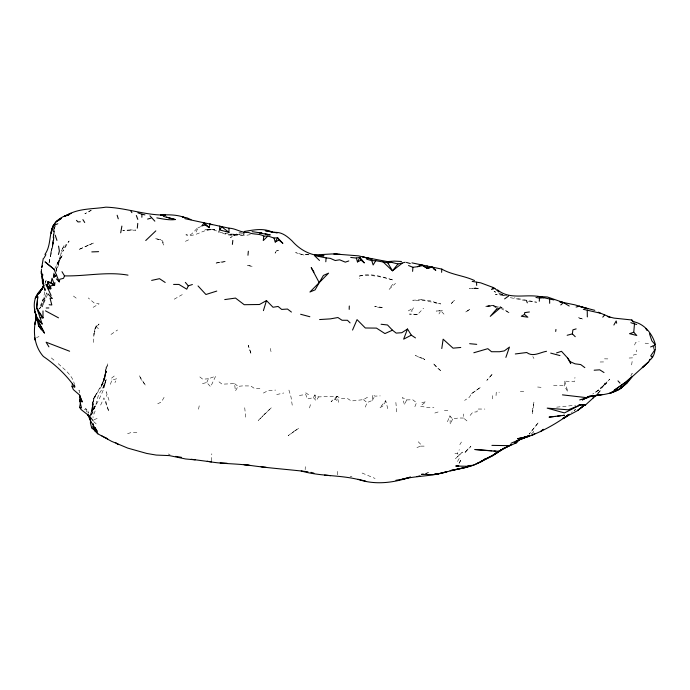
<?xml version="1.0" encoding="UTF-8"?>
<svg xmlns="http://www.w3.org/2000/svg" width="690" height="690" viewBox="0 0 690 690"><rect width="100%" height="100%" fill="white"/><g stroke="black" fill="none" stroke-linecap="round" stroke-linejoin="round"><path stroke-width="0.52" stroke-dasharray="3.45 2.59" d="M337.289 474.841L337.307 470.985M54.665 224.854L53.734 241.25L51.25 250.686C55.166 242.759 52.043 233.341 55.485 225.596M93.659 342.438L93.935 333.365L93.875 335.357L96.246 325.706L95.013 328.725L93.875 335.357M466.957 420.917L463.577 418.062L463.714 413.966M305.17 469.709L305.291 466.664M54.139 228.269L53.501 241.931L51.509 251.281M211.476 460.903L211.804 453.761M496.05 395.586L496.248 392.196L499.379 392.205M365.321 407.117L367.054 402.598L372.341 400.416L372.738 394.456L374.774 396.138L380.233 395.888M90.632 416.173L90.778 414.328M492.436 398.898L492.764 395.629M564.731 381.087L567.87 391.894L564.213 385.684L564.731 381.087L574.365 381.794L574.977 377.421M416.941 447.543L420.693 446.128L420.9 444.481L418.011 441.531M631.626 364.898L632.161 361.327M53.208 276.362L54.087 270.601M51.483 250.884L53.785 237.602L52.371 246.011L53.898 227.26M198.556 409.196L199.384 404.935M90.468 414.431L91.606 410.74L94.263 406.056L91.408 412.749L92.356 402.813L94.254 397.518L101.335 386.495L104.82 377.887L103.56 381.165L105.51 371.16L107.933 363.397C104.811 370.91 106.674 379.716 101.301 386.331M49.094 262.718L50.689 254.826M49.111 262.666L51.069 253.359M103.56 381.165L105.191 373.575L103.474 380.871L106.64 371.203L101.266 386.133L102.146 383.882L94.254 397.518L92.15 407.445L93.711 398.285L96.35 393.835L92.995 401.942L92.296 410.412L92.546 403.805L93.055 417.562M44.798 291.87L41.711 305.334L43.289 299.141L38.864 309.051M91.994 410.24L93.538 403.59L91.408 412.749M54.441 273.542L53.19 277.682M309.517 407.937L310.923 402.856M219.386 229.494L218.609 232.263L221.792 230.175M90.675 415.337L95.729 405.203L98.515 394.766L104 385.995L106.208 379.664L102.983 388.185L105.656 380.535C103.974 393.602 95.505 403.702 91.089 415.665M53.259 277.285L54.708 272.559M53.803 277.233L54.45 275.345M56.062 270.618L61.246 252.704L58.434 265.089L56.037 272.041M110.365 384.33L111.953 380.043L116.8 378.732L114.954 382.631M44.902 283.806L46.592 279.381L45.255 282.305M54.458 274.318L52.983 278.053L54.01 276.035M55.933 270.584L61.065 257.085L54.234 269.643M93.883 414.19L95.979 408.877M414.871 406.686L416.493 402.701L417.778 402.624M406.582 399.915L404.556 404.892L402.296 397.5L406.582 399.915L412.775 399.777L416.493 402.701M634.576 345.026L635.619 342.481L639.078 341.723M385.727 400.726L383.804 405.375L379.621 407.963L385.727 400.726L387.996 409.601M447.43 421.745L449.897 415.906L452.631 419.028L458.332 417.976L463.577 418.062M100.645 405.073L103.923 397.932L108.865 411.723L105.768 401.218M452.631 419.028L450.234 424.195L449.897 415.906M102.983 388.185L105.613 382.536L104 385.995M196.046 232.03C202.084 220.084 192.044 236.558 188.637 235.074L185.895 234.816C195.9 238.024 204.645 227.389 214.797 229.839L210.062 229.52L205.749 230.184L212.796 229.623L222.482 232.97L221.343 232.401C227.553 236.049 235.325 235.609 242.302 235.247M206.733 382.51L208.501 378.75L215.66 376.162L210.64 386.754L206.733 382.51L201.109 383.942M47.61 294.38L43.634 303.453L39.287 308.749M454.926 453.572L457.375 453.425L459.324 449.63M308.577 394.74L305.032 392.325L307.3 398.984L313.441 397.638L314.83 394.965L318.487 396.905L337.169 396.293L340.42 398.432L347.38 398.423L351.296 401.002L363.449 399.631L369.219 396.25M39.623 308.887L40.538 307.24L39.451 308.697M96.16 326.68L95.013 328.725L99.058 324.007L96.16 326.68L99.041 329.234M630.789 375.886L632.204 373.394L630.643 375.981M372.341 400.416L374.774 396.138M164.091 397.328L161.469 401.916L157.329 404.012M313.441 397.638L316.253 400.821L318.487 396.905M457.487 461.489L459.859 457.349M259.923 388.643L254.619 388.548L250.712 385.952L242.673 385.891L238.076 386.357L235.411 390.98L234.583 383.614L222.102 384.175L218.402 381.398M411.74 310.733L413.5 307.757L408.359 310.897L412.154 311.164M459.816 444.688L461.42 442.023M471.537 393.688L480.801 387.099L471.537 393.688L469.407 397.181L464.62 400.407M335.469 399.079L337.169 396.293L338.618 402.408L335.469 399.079L331.071 401.58L337.169 396.293M438.961 313.959L440.324 311.733M392.688 284.254L389.134 289.274L395.525 283.357M598.308 393.386L605.07 383.028L602.896 386.469L609.813 379.112L599.67 389.22L594.694 392.972L606.424 383.235L597.842 390.687L592.676 394.033M56.658 274.577L53.872 278.044M470.123 415.406L472.745 412.275L477.049 411.792L477.342 409.032L484.88 409.058M598.109 393.265L600.11 390.945L597.186 393.826M54.225 277.173L57.003 275.413M417.717 314.347L409.463 314.097L417.717 314.347L423.591 308.206M531.611 433.803L533.672 431.699L531.498 433.906M54.07 277.07L56.632 274.456M574.011 410.766L575.555 409.481L571.372 412.439M114.247 375.998L110.736 378.801L111.953 380.043M84.404 409.722L85.776 408.653L87.966 410.955L88.518 412.724M110.978 334.452L117.576 329.984M54.458 276.966L56.916 275.526M93.107 307.343L99.119 303.841L94.599 303.359L88.225 297.916M174.216 299.193L182.272 294.587M91.494 210.312L84.87 213.788L90.769 210.364M263.356 393.059L268.436 390.445L275.681 390.091M197.84 227.985L200.738 226.596M185.403 241.336L190.699 238.844M425.627 473.668L429.353 472.15L425.558 473.521M36.544 337.557L38.994 336.582M93.918 419.693L97.445 418.364M127.572 433.7L131.1 432.535L137.94 432.509M434.829 413.043L439.556 411.49M242.19 231.84L237.42 233.375L230.46 237.593L234.229 235.074L238.145 234.246L231.452 235.1L242.638 233.746L237.809 234.41L228.511 233.876M359.197 276.086C370.487 272.576 382.622 276.897 393.611 280.2C382.596 277.156 370.677 274.008 359.197 276.086L359.654 278.708M250.323 234.643L244.916 235.523L241.586 235.118M421.832 402.649L426.058 401.675L420.27 406.194L427.145 407.445L433.924 407.557M276.716 394.551L283.762 392.998M219.644 262.278L214.883 263.269L226.311 261.51L219.644 262.278L221.274 261.941M299.4 395.413L303.428 394.853M556.666 407.16L575.624 405.22M208.501 378.75L202.739 379.224L198.996 376.24M500.724 308.361L509.781 313.182L500.517 306.783L494.911 307.205L496.895 307.352M475.781 287.963L469.424 288.705L476.635 288.248L479.628 288.67L473.09 288.248L476.635 288.248L475.781 287.963L477.48 289.61M350.115 476.661L351.969 476.548M444.395 410.697L449.311 410.429M629.116 358.024L632.497 357.877L633.567 354.919L636.439 354.479L636.396 350.037M600.127 361.991L604.181 361.931M420.693 446.128L424.669 446.12M604.483 358.835L607.838 358.895M502.76 294.527L495.377 294.363L504.856 295.639M204.956 229.382L216.005 229.641M553.578 385.253L564.213 385.684M378.353 307.257L383.493 307.568L374.679 306.42L378.353 307.257L377.473 307.05M537.622 387.021L541.624 387.366M528.402 301.211L536.596 302.203L514.197 297.839M520.329 391.264L524.227 391.687M309.06 254.826L304.118 254.248L310.457 255.041M645.107 343.154L649.333 343.93M525.547 300.624L509.332 297.468M501.846 307.714L492.789 305.618L485.777 306.282L494.316 306.049L491.349 305.463L485.777 306.282L492.686 305.558L497.481 307.093M495.636 292.086L494.049 291.568L495.998 292.206M498.93 293.164L506.96 295.924M168.179 453.968L170.076 454.658M504.7 295.82L499.068 293.414M362.069 473.021L375.084 478.463M76.193 298.149L71.769 294.768M58.236 363.673C64.368 369.374 72.519 375.369 74.287 383.873M234.583 383.614L238.076 386.357M363.449 399.631L367.054 402.598M51.345 357.938L54.76 360.81M93.676 421.59L97.161 424.79M500.517 306.783L501.501 307.783M441.652 311.656L444.877 315.097M271.032 351.667L270.264 348.416M457.375 453.425L458.057 454.425M532.818 356.575L533.948 358.507M109.037 400.329L106.2 391.756L106.64 396.353M288.92 390.066L290.999 396.957L292.344 405.936M79.712 392.938L79.005 390.117L79.66 393.153M85.776 408.653L86.655 412.249M314.83 394.965L316.253 400.821M653.042 345.871L653.508 349.614L652.999 345.38M244.717 407.738L245.916 419.123M395.853 402.425L396.776 412.008M87.966 410.955L88.104 413.025M106.027 367.365L105.441 376.309L106.027 367.365M532.835 408.359L532.439 414.078L533.965 401.951L532.835 408.359M43.703 300.754L42.392 306.947L46.532 292.87L43.703 300.754M460.73 460.308L458.514 464.327L460.73 460.308M62.773 248.219L61.384 251.16L64.282 245.123L62.773 248.219M65.999 244.665L62.704 251.445L69.129 241.017L65.999 244.665M59.021 260.035L56.494 264.848L62.764 254.895L59.021 260.035M276.362 250.901L275.069 253.161L278.398 250.203L276.362 250.901M95.531 405.755L92.676 410.153L95.531 405.755M492.16 374.325L486.83 380.345L492.16 374.325M538.079 422.953L529.178 434.139L538.079 422.953M452.554 302.091L451.346 303.522L454.356 300.409L452.554 302.091M467.406 449.613L464.241 453.304L470.891 446.378L467.406 449.613M462.378 452.14L455.564 458.574L462.378 452.14M264.736 413.948L258.172 420.572L271.489 407.592L264.736 413.948M295.286 430.457L288.153 435.657L298.736 428.274L295.286 430.457M468.588 310.043L465.336 312.26L469.536 309.534L468.588 310.043M88.199 245.226L78.281 249.797L93.961 242.863L88.199 245.226M421.685 299.702L412.758 300.236L424.937 300.711L440.712 303.928L434.295 302.531L437.581 303.264L431.293 301.021L421.685 299.702M439.444 310.828L436.175 311.061L442.281 310.681L439.444 310.828M130.634 229.891L122.786 230.434L135.766 230.132L130.634 229.891M252.152 266.34L246.71 265.279L252.152 266.34M160.244 239.715L154.965 238.524L161.098 239.956L162.676 241.077L163.91 245.217L161.098 239.956L160.244 239.715M304.023 255.059L295.665 252.669L304.023 255.059M231.693 234.876L225.121 233.151L231.693 234.876M581.61 318.573L577.539 317.512L583.041 319.134L581.61 318.573M423.626 358.722L415.415 355.54L424.859 359.74L423.626 358.722M440.531 370.547L436.08 366.856L433.148 363.294L440.531 370.547M145.314 385.037L141.743 380.63L139.095 375.351L145.314 385.037M248.555 346.207L248.21 345.224L251.289 354.384L248.555 346.207"/><path stroke-width="1.03" d="M34.569 309.267C33.37 301.901 35.475 294.311 41.434 289.507M219.765 226.07L219.644 229.891L228.959 232.401L228.994 228.174L184.911 218.67M349.192 309.387L349.287 306.015M80.316 403.598L79.6 407.376L81.549 407.945L79.833 401.261L79.885 395.275M141.855 217.255L141.959 214.236L137.871 212.813M90.657 422.228L89.967 418.442M42.987 310.966L42.996 317.943L40.115 317.65L36.656 307.835L37.777 296.726L36.656 307.835L39.83 313.829L42.996 317.943L39.296 312.053M630.832 322.687L634.472 323.912L633.756 332.287L636.775 335.478L629.522 333.675L633.756 332.287M441.617 272.317L441.781 269.1L411.93 262.864M539.287 301.228L539.476 298.106L543.823 297.718L553.889 299.926M412.611 271.36L412.896 267.297L408.523 265.529M325.801 261.76L326.103 257.913L314.442 255.567L319.479 260.449M35.915 315.451L35.897 320.246M41.504 269.454L41.159 273.49L43.03 274.974M247.969 255.24L248.34 251.246M137.31 228.14L137.758 223.405M649.204 360.516C654.068 357.394 655.19 351.581 655.336 346.216L654.56 345.414L654.724 344.112L651.843 340.826L649.48 333.736M232.392 244.381L232.823 240.379M51.12 282.702L52.043 278.217L54.588 285.255L51.12 282.702L47.843 281.701L50.75 288.748L46.066 284.685L48.11 288.912L50.75 288.748L50.629 285.772L54.588 285.255L54.907 282.607M228.994 228.174C235.79 228.295 241.595 233.237 248.374 232.401C253.342 234.936 258.957 233.194 263.813 236.118L263.269 240.56L267.875 236.014L274.034 238.059L277.613 237.757L282.883 243.372L278.881 240.025L277.613 237.757L275.224 242.043L274.034 238.059M34.897 309.068L34.673 310.819L38.631 325.87L41.478 329.794M50.819 254.369L51.172 251.54M79.833 401.261L82.222 401.787L79.505 394.947L73.321 389.565L72.045 386.598L72.398 383.795M95.134 427.472L96.962 431.216L93.124 426.446L94.547 430.629L96.962 431.216L91.347 422.289L88.001 415.38L88.165 414.06M243.717 234.591L243.975 232.496M524.478 314.433L527.841 317.193L521.286 316.253L524.478 314.433L524.711 312.622L529.394 311.975M555.692 331.442L555.942 329.449M575.244 336.694L572.381 333.891L572.881 329.863L576.141 328.889M50.75 288.748L47.3 285.988L47.843 281.701L54.588 285.255M36.242 315.063L35.009 324.205L36.294 317.529C32.68 330.726 33.983 345.957 43.367 356.471C55.39 364.648 66.456 375.058 74.77 386.978L72.045 386.598M441.781 348.554L443.135 339.178L453.037 348.157L460.773 347.475M43.28 258.431L41.633 267.91M120.707 232.815L121.888 226.087M51.155 233.117C51.672 223.827 60.065 216.35 68.914 214.875L64.317 216.298L71.148 213.262L66.714 215.34C78.358 208.199 92.831 209.199 105.898 207.155C126.132 207.811 145.349 215.427 165.583 215.056L160.459 214.883C168.489 214.745 177.071 214.504 184.601 217.592M205.085 224.897L201.678 226.018L204.249 222.766L205.085 224.897L209.199 227.648L209.984 223.845M56.39 278.924L59.254 281.839L59.814 279.26L63.523 278.32L64.498 275.879L61.979 271.696M51.25 233.065L53.544 225.181L56.338 221.24L61.281 218.48L57.434 220.938M58.4 254.472L59.392 251.074L58.564 246.106M263.407 310.638L266.487 300.581L273.007 307.248L278.096 306.464L281.675 309.43L287.488 309.051L291.43 312.061M505.874 357.394L509.453 347.087L504.304 350.908L499.508 351.728L491.522 351.728L487.83 348.674L473.823 352.754M51.819 229.839L53.544 225.181M411.309 335.168L407.514 329.009L403.641 339.161L411.309 335.168L415.475 337.91M41.9 267.228L42.435 265.874M352.547 330.062L357.049 319.634L365.312 327.991L376.473 328.104L384.942 333.572L392.463 330.191L396.181 333.098L401.83 332.709L407.514 329.009M44.928 254.42C51.146 245.657 48.861 234.66 53.389 225.44L57.839 223.776M650.092 359.136L649.048 361.508L633.834 375.282L626.08 381.906L614.178 390.281L626.08 381.906L631.186 377.232M192.381 284.513L188.31 285.85L186.774 289.188L178.926 284.435L173.587 284.427M43.988 284.953L41.892 289.369L43.798 285.738M356.368 258.06L357.463 261.924L359.887 257.37L364.355 262.924L361.068 260.156L359.887 257.37L356.368 258.06L350.727 257.448M613.884 325.016L616.187 320.936L616.662 323.213M319.211 282.615L315.114 289.852L309.922 292.017L328.578 273.154L323.403 275.439L319.211 282.615L311.199 267.599L313.967 272.093M43.996 258.043L45.902 254.688M405.177 262.269L397.983 263.977L391.808 262.416L387.728 262.778L375.757 260.691L373.152 264.986L371.772 260.63L366.718 259.216M40.986 290.637L39.347 293.302L43.755 285.315M632.109 376.706C626.856 384.425 619.128 390.575 610.064 393.145L617.516 389.427L610.064 393.145L619.361 389.471L623.113 386.141C614.117 394.214 601.585 394.99 590.148 396.172L602.198 394.499L592.503 395.948L579.686 399.933M219.644 229.891L221.732 226.82L228.959 232.401M38.994 292.81L35.19 298.287L37.096 296.062M655.008 349.657L650.679 355.85L652.499 357.446M36.553 296.157L38.933 292.853M40.175 291.197L42.737 287.885M42.625 287.98L39.08 292.526L41.607 289.619M397.983 263.977L392.463 270.808L383.028 261.838M511.135 444.852L502.587 448.905L516.663 442.713L519.096 439.72M602.767 317.15L604.673 314.882L609.934 317.15L607.329 316.408L613.962 318.099L631.816 319.979L633.869 322.075M578.789 404.892L585.37 405.108L593.167 397.992M569.25 414.259C554.596 424.928 538.295 433.855 520.829 439.038L527.531 436.296L516.482 441.005M145.737 240.525L155.811 230.883M585.37 405.108L584.956 404.737L577.314 410.74L562.988 418.373L568.215 414.966M498.137 451.984L494.402 454.348L501.699 449.57L492.065 455.728L484.535 459.523L492.065 455.728L501.699 449.57M584.956 404.737L577.651 410.455L584.956 404.737L580.894 404.676L568.232 409.834L547.196 408.126L564.446 412.93L580.894 404.676M494.825 288.42L493.54 287.618L491.478 289.455L494.825 288.42L498.844 291.999M560.772 304.954L563.445 302.574L569.216 306.024M522.209 438.366L514.335 442.92L516.663 442.713M541.262 431.017L543.306 429.353M522.58 437.952L520.959 439.263L529.342 435.588M540.486 431.638L543.289 429.361M568.077 414.88L563.376 418.666L567.585 415.872M402.236 263.209L392.463 270.808L387.728 262.778M592.796 398.147L597.1 395.008M504.614 298.882L508.599 296.045M497.516 452.468L493.367 455.426L480.136 462.153L486.002 458.445C475.746 466.38 462.464 468.32 450.053 470.649L464.275 467.639L439.711 473.478L447.077 471.684C432.647 476.402 417.303 475.634 402.649 479.145L410.334 477.126M57.417 221.05L58.909 220.058M589.234 396.258L585.784 398.492L589.398 396.396M501.44 449.811L494.385 454.21L510.962 444.714M524.607 436.986L520.959 439.263L524.754 437.279M412.896 267.297L417.743 266.676L421.107 264.589L427.274 268.367L432.138 267.013L435.813 270.316L433.303 268.643M266.487 300.581L259.474 304.506L244.208 304.704L235.514 298.08L224.733 299.581M275.224 242.043L278.881 240.025M534.931 433.622L531.309 435.554L533.957 434.312M589.424 396.224L582.291 399.967L589.346 396.302L586.284 397.621L562.462 394.861M477.885 462.981L483.44 460.204L480.62 461.619M458.798 465.914L455.736 466.035L467.19 466.285L473.081 465.37L478.731 462.55M357.463 261.924L361.068 260.156M528.851 435.537L511.031 443.265M515.301 353.961L526.746 352.512C533.068 357.325 539.942 352.392 546.532 351.288M421.107 264.589L427.274 268.367L432.138 267.013M650.567 346.958L654.56 345.414M348.804 260.949L345.293 262.14L339.627 259.802L335.228 260.527L330.355 258.37L326.103 257.913M556.537 352.918L561.496 351.305L567.62 358.032L570.268 361.707L570.708 363.63L567.62 358.032M216.772 291.077L205.93 294.501L198.03 285.953M471.753 465.448L464.508 467.699L468.519 466.457M301.211 470.977C321.359 476.868 342.559 474.539 362.673 480.732C378.5 484.785 395.129 482.293 410.395 477.144M147.6 219.084L150.92 218.169M567.154 335.271L572.381 333.891M417.01 476.618L419.977 475.833M576.116 307.05L579.169 306.248L587.777 308.775M417.743 266.676L422.194 265.641M151.645 280.399L159.511 278.682L165.195 282.46M163.323 216.358L175.286 219.549C169.162 220.352 162.875 218.98 156.828 217.876M244.251 231.478C253.497 229.943 263.356 227.838 272.222 232.064M395.913 480.3L404.996 478.739M53.63 225.009L54.665 224.854M555.2 416.398L549.042 417.139L564.446 415.285L562.393 415.527M557.253 416.148L560.332 415.777M386.529 261.665L394.292 261.105L401.485 261.493M594.168 370.22L599.748 369.831L604.009 372.54M80.316 221.783L77.97 221.93L76.487 220.352M319.599 319.548L330.389 318.875L337.919 317.529L342.033 320.272L347.45 320.281L350.097 322.886M570.268 361.707L575.055 363.828L580.695 364.562L584.835 367.623M467.984 465.56L473.081 465.37M91.805 251.902L98.601 251.652M423.574 474.254L421.538 474.315L432.975 474.616L438.831 473.789L434.76 473.909M259.319 233.013L270.238 234.911L265.098 233.841M64.498 275.879C85.724 276.38 106.872 271.377 128.004 275.146M263.813 236.118L267.875 236.014M314.718 254.964L332.011 253.955L340.101 254.282M46.196 307.99L48.843 307.956M260.208 233.099L262.062 233.091L252.091 231.633M244.07 464.75L250.384 465.552C236.032 463.352 221.464 464.146 207.25 461.231M307.956 471.762C287.687 469.355 267.263 468.036 247.115 464.957M371.772 260.63L375.757 260.691M491.918 445.386L508.168 445.628M181.513 457.349L175.7 456.366M583.3 309.301L600.127 313.148M337.065 254.067L333.9 253.92L358.541 255.852L371.237 258.983M220.153 462.895L227.088 463.257M491.815 450.76L474.824 449.509L495.851 451.295M493.945 450.915L499.258 451.312M318.909 255.378L324.059 255.818C311.544 256.223 300.219 250.237 292.112 240.965C287.144 236.273 281.555 231.633 274.18 232.461M211.425 461.929L191.156 459.247M469.649 343.689L476.721 344.353M195.184 459.868L185.576 458.971L169.317 455.598L156.207 455.072L146.737 453.442L127.745 448.103L111.538 441.315L97.859 433.829L94.547 430.629M274.24 232.47L277.354 232.78L265.236 230.658L272.205 232.151M49.145 304.721L51.819 304.989L50.025 298.14L52.406 298.554L47.955 293.837M324.541 475.065L330.57 475.686M261.113 466.802L266.176 467.328M381.07 324.257L387.521 324.981L392.463 330.191M472.176 281.382L480.714 282.848L493.54 287.618M365.717 481.163L357.955 479.24M535.957 297.459L539.476 298.106M141.959 214.236L144.943 214.875M391.808 262.416L362.785 256.956L372.221 259.216M497.481 289.826C510.876 301.133 528.575 292.5 543.823 297.718L537.683 296.441L547.42 296.993L563.445 302.574L559.728 301.746L574.917 304.851L587.69 308.715M634.472 323.912L636.698 324.481M209.933 224.138L212.02 224.681M166.316 217.16L175.286 219.549M550.698 353.108L559.961 355.583M300.624 314.269L309.862 316.736M310.914 472.331L313.916 473.176M579.169 306.248L594.797 310.336M406.462 262.407L410.257 263.563M184.791 217.764L182.471 216.971L187.016 217.859L191.078 219.705M474.487 280.537C463.939 275.586 451.959 274.93 441.781 269.1M69.63 351.236L46.109 342.188L48.921 346.863M598.196 312.19L604.673 314.882M101.948 435.942L107.675 438.831L106.536 438.254M45.48 310.836L58.512 317.84M88.001 415.38L89.622 416.26L93.021 420.615M90.33 422.78L91.684 427.748L93.452 428.99M116.808 443.463L118.421 444.627L115.687 442.67M54.018 269.255L45.152 261.976L54.018 269.255L59.254 281.839M655.5 344.914C652.628 334.029 644.512 323.584 632.868 321.575L631.816 319.979M89.622 416.26L81.135 409.584L79.6 407.376M91.684 427.748L93.9 429.732M204.249 222.766L209.199 227.648M94.176 428.085L93.124 426.446L93.538 427.757L96.962 431.216M34.914 338.212L34.595 337.876L34.767 339.903M46.066 284.685L47.3 285.988M149.928 215.823L154.836 221.162M617.99 380.871L619.982 383.114M42.125 323.998L38.036 319.047L42.125 323.998L40.115 317.65M185.343 282.4L188.31 285.85M44.401 332.994L38.209 321.471L34.673 310.819L38.209 321.471L44.401 332.994L38.631 325.87L38.545 323.722M130.867 211.166L131.911 212.684M645.728 328.5L647.013 330.467M96.281 431.371L97.859 433.829M82.895 219.61L84.715 222.49M36.656 307.835L38.243 310.362M652.171 356.135L652.636 356.989M51.095 295.493L48.11 288.912M41.012 326.361L42.737 330.07M79.962 396.81L82.222 401.787M526.41 300.504L527.315 302.824M136.335 215.496L137.802 219.377M55.217 235.212L56.934 240.413M117.145 215.246L118.257 218.79M41.866 276.733L43.185 281.382L42.073 275.431M41.702 273.456L41.34 271.472L43.47 283.823L42.245 277.863L42.426 282.529L45.092 290.421L44.885 288.472M79.937 399.294L80.368 401.856M74.451 384.908L74.77 386.978M427.067 265.788L427.274 268.367M93.305 423.72L93.538 427.757M476.54 282.27L476.686 285.393M549.602 299.167L549.68 303.298M587.242 310.586L587.328 316.9M89.907 417.364L89.933 419.511M628.633 380.363L627.003 382.907L620.025 388.72L626.968 382.786L628.625 380.328M496.576 309.068L490.254 316.365L499.974 308.111L496.576 309.068M648.238 362.259L642.356 367.615L648.238 362.259M528.747 436.373L517.629 438.676L528.747 436.373"/></g></svg>
